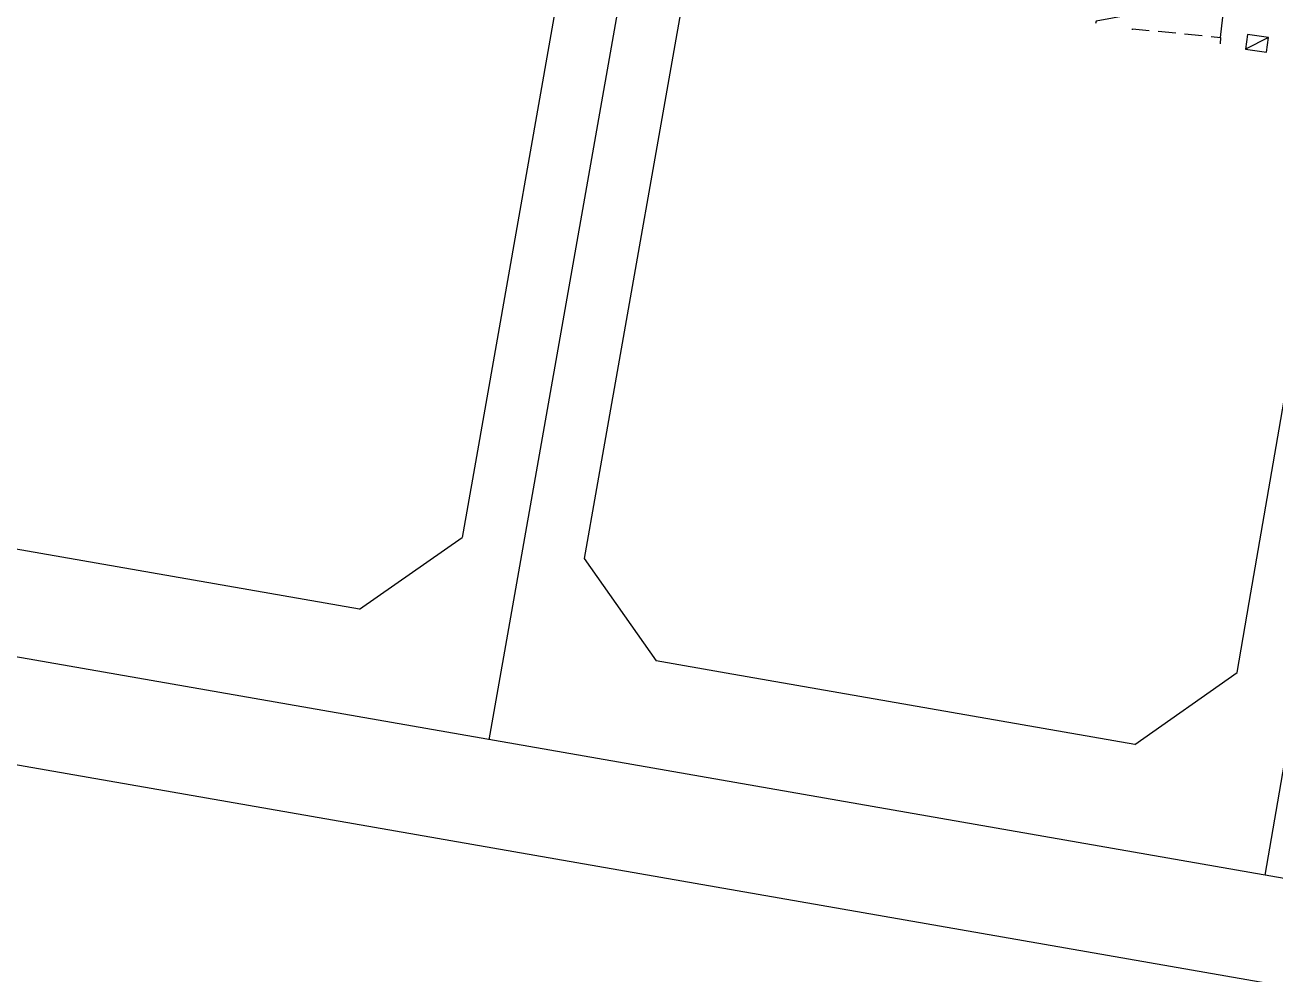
# Model space of a CAD drawing. Extents: x 529262 to 576451, y 2694391 to 2717535.
# Drawn here: x 563639.7 to 563780.8, y 2710493.2 to 2710600.4 of the extents above; entities that cross this region are included whole.
import ezdxf
from ezdxf.xclip import XClip

# ---------------------------------------------------------------- set-up
doc = ezdxf.new("R2010")
doc.units = 0
doc.header["$XCLIPFRAME"] = 0
doc.linetypes.add('X5', pattern=[3, 2, -1])
for name, color, linetype in [('JMD', 8, 'Continuous'), ('PP-COM', 7, 'Continuous'), ('RD-中线', 40, 'Continuous'), ('RD-红线', 7, 'Continuous'), ('ZBTZ', 8, 'Continuous')]:
    doc.layers.add(name, color=color, linetype=linetype)
doc.linetypes.add('1161', pattern='A,0,[149,AAA.SHX,S=0.15,R=0,X=0,Y=0],-1.6', length=1.6)

# ---------------------------------------------------------------- blocks, each defined once
blk = doc.blocks.new('A$C19FD0107')
at = {"layer": 'RD-中线', "color": 8, "linetype": 'Continuous'}
blk.add_lwpolyline([(-7305.89, 16129.08), (-7288.38, 16228.27, -0.001165), (-7288.13, 16229.64), (-7283.16, 16257.1, 0.001458), (-7282.85, 16258.82), (-7262.22, 16376.49)], format="xyb", dxfattribs=at)
at = {"layer": 'RD-中线', "color": 8, "linetype": 'Continuous', "flags": 128}
blk.add_lwpolyline([(-7218.27, 16113.78), (-7175.49, 16361.54)], dxfattribs=at)
blk.add_lwpolyline([(-7130.8, 16098.5), (-7411.55, 16147.54, -0.007596), (-7415.13, 16148.22), (-7453.22, 16156.07)], format="xyb", dxfattribs=at)
at = {"layer": 'RD-红线', "color": 8, "linetype": 'Continuous', "flags": 128}
for points in [[(-7295.72, 16226.96), (-7296.59, 16222.02), (-7307.57, 16159.8), (-7308.96, 16151.93)], [(-7281.94, 16224.48), (-7282.81, 16219.55), (-7293.77, 16157.45), (-7295.16, 16149.56)], [(-7221.42, 16136.68), (-7220.06, 16144.58), (-7209.34, 16206.61), (-7208.5, 16211.52)], [(-7320.53, 16143.82), (-7406.56, 16158.85)], [(-7232.99, 16128.53), (-7279.14, 16136.59), (-7287.04, 16137.97)], [(-7155.67, 16090.66), (-7411.16, 16135.29)]]:
    blk.add_lwpolyline(points, dxfattribs=at)
at = {"layer": 'RD-红线', "color": 8}
for points in [[(-7320.53, 16143.82), (-7308.96, 16151.93, 0.413693)], [(-7295.16, 16149.56), (-7287.04, 16137.97, 0.414735)], [(-7232.99, 16128.53), (-7221.42, 16136.68, 0.414781)]]:
    blk.add_lwpolyline(points, format="xyb", dxfattribs=at)

msp = doc.modelspace()

# ---------------------------------------------------------------- linework, layer by layer
at = {"layer": 'JMD', "linetype": 'Continuous'}
msp.add_line((563780.122, 2710599.004, 137.054), (563777.501, 2710597.69, 137.054), dxfattribs=at)
at = {"layer": 'JMD', "linetype": 'X5', "flags": 128}
msp.add_lwpolyline([(563764.757, 2710599.894), (563764.764, 2710599.997), (563774.694, 2710599.027), (563774.646, 2710598.285)], dxfattribs=at)
at = {"layer": 'JMD', "linetype": 'Continuous', "elevation": 137.054, "flags": 128}
msp.add_lwpolyline([(563779.902, 2710597.368), (563780.122, 2710599.004), (563777.722, 2710599.332), (563777.501, 2710597.69)], close=True, dxfattribs=at)
at = {"layer": 'ZBTZ', "linetype": '1161'}
msp.add_lwpolyline([(563774.694, 2710599.027), (563775.31, 2710604.271), (563766.047, 2710603.592), (563765.783, 2710601.796), (563760.634, 2710600.845), (563760.577, 2710600.574)], dxfattribs=at)

# ---------------------------------------------------------------- block references
at = {"layer": 'PP-COM'}
ref = msp.add_blockref('A$C19FD0107', (570997.993, 2694390.603), dxfattribs=at)
XClip(ref).set_block_clipping_path([(-9366.4383134884, 14428.6043910822), (-3328.4480743363, 17452.7484863754)])

doc.saveas('drawing.dxf')
